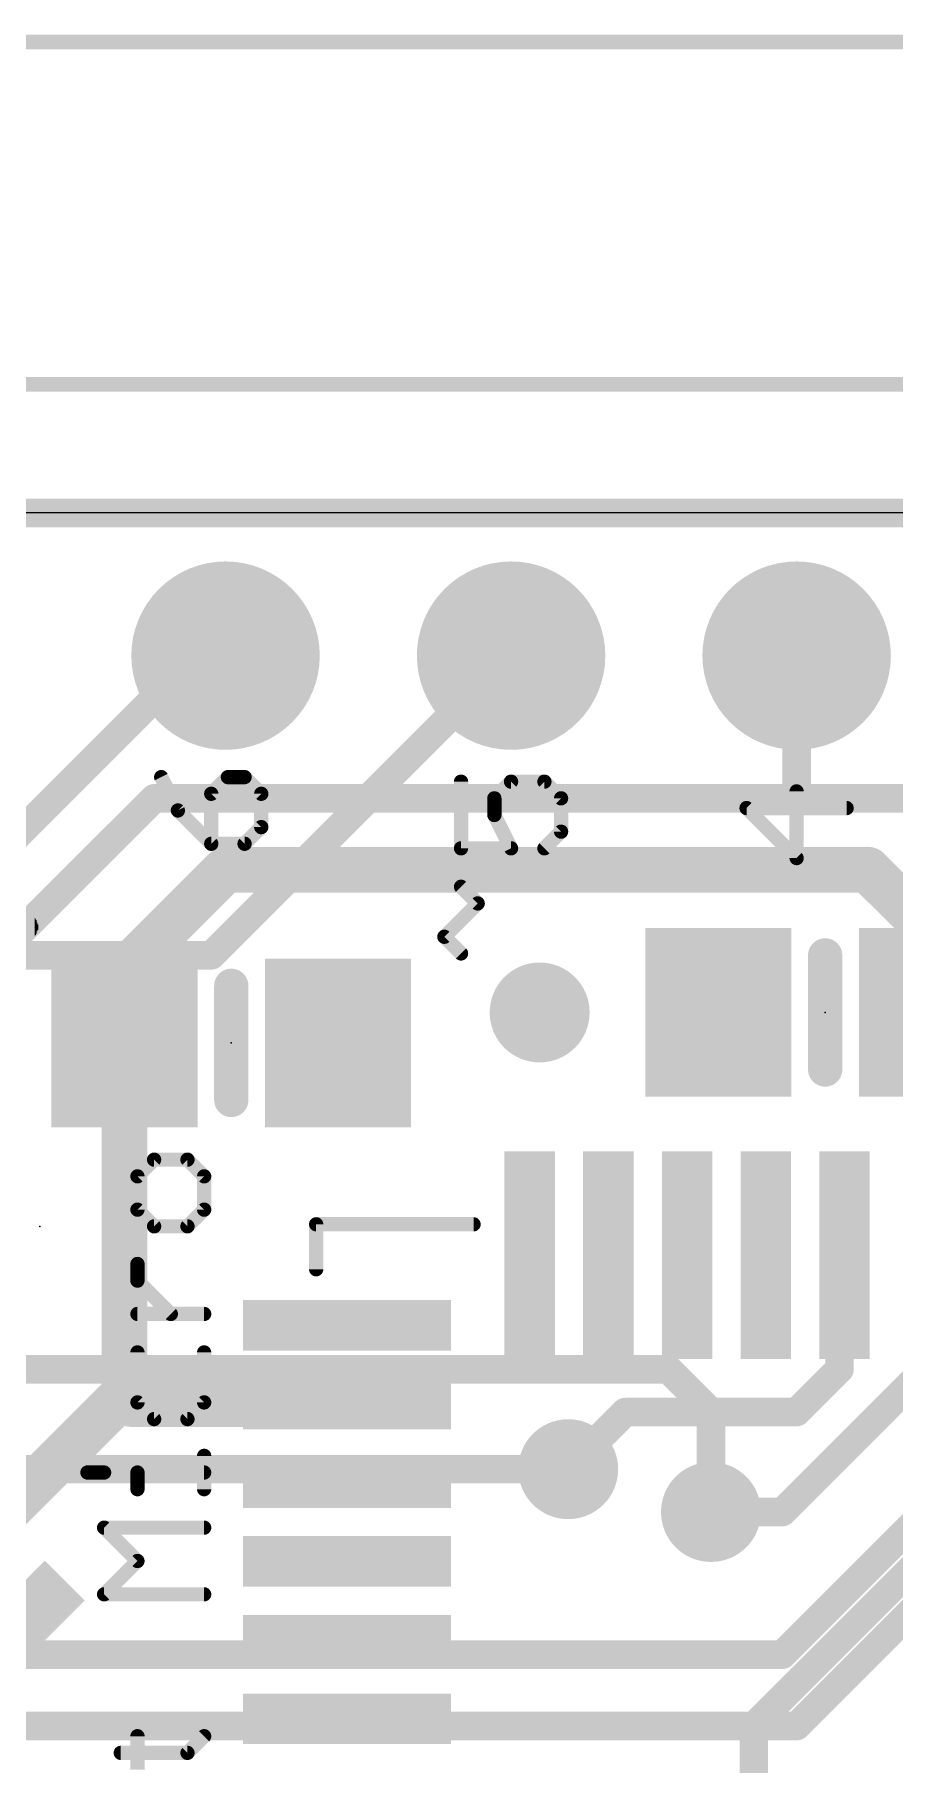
# Model space of a CAD drawing. Extents: x -10.9 to 50.9, y -4.8 to 29.4.
# Drawn here: x 30.05 to 37.7, y 11.72 to 27.12 of the extents above; entities that cross this region are included whole.
import ezdxf

# ---------------------------------------------------------------- set-up
doc = ezdxf.new("R2010")
doc.units = 0
for name, color, linetype in [('1', 12, 'CONTINUOUS'), ('16', 132, 'CONTINUOUS'), ('17', 110, 'CONTINUOUS'), ('18', 110, 'CONTINUOUS'), ('20', 53, 'CONTINUOUS'), ('21', 40, 'CONTINUOUS'), ('23', 40, 'CONTINUOUS'), ('47', 253, 'CONTINUOUS')]:
    doc.layers.add(name, color=color, linetype=linetype)

# ---------------------------------------------------------------- blocks, each defined once
blk = doc.blocks.new('RECT')
blk.add_solid([(-0.5, -0.5), (0.5, -0.5), (-0.5, 0.5), (0.5, 0.5)])
blk = doc.blocks.new('ROUNDP')
at = {"const_width": 0.5}
blk.add_lwpolyline([(0, -0.25, 1), (0, 0.25, 1), (0, -0.25)], format="xyb", dxfattribs=at)
blk = doc.blocks.new('ROUNDV')
at = {"const_width": 0.5}
blk.add_lwpolyline([(0, -0.25, 1), (0, 0.25, 1), (0, -0.25)], format="xyb", dxfattribs=at)

msp = doc.modelspace()

# ---------------------------------------------------------------- linework, layer by layer
at = {"layer": '1'}
for points, const_width in [([(46.355, 22.86), (-0.254, 22.86)], 0.254), ([(29.083, 19.177), (31.496, 21.59)], 0.254), ([(31.496, 21.59), (31.75, 21.59)], 0.254), ([(36.83, 21.59), (36.83, 20.32)], 0.254), ([(29.591, 18.796), (31.115, 20.32)], 0.254), ([(31.115, 20.32), (36.83, 20.32)], 0.254), ([(36.83, 20.32), (39.624, 20.32)], 0.254), ([(31.75, 19.685), (30.851, 18.786)], 0.4064), ([(37.465, 19.685), (31.75, 19.685)], 0.4064), ([(38.034, 19.116), (37.465, 19.685)], 0.4064), ([(30.851, 18.786), (30.851, 18.144)], 0.4064), ([(30.851, 18.144), (30.851, 15.0225)], 0.4064), ([(37.211, 16.21), (37.256, 16.255)], 0.254), ([(37.211, 15.24), (37.211, 16.21)], 0.254), ([(36.703, 13.97), (37.956, 15.223)], 0.254), ([(36.83, 14.859), (37.211, 15.24)], 0.254), ([(30.8377, 15.0093), (29.224, 13.3955)], 0.4064), ([(30.851, 15.0225), (30.8377, 15.0093)], 0.4064), ([(30.917, 14.93), (30.8377, 15.0093)], 0.4064), ([(32.831, 14.93), (30.917, 14.93)], 0.4064), ([(34.798, 14.351), (35.306, 14.859)], 0.254), ([(35.306, 14.859), (36.83, 14.859)], 0.254), ([(38.656, 14.272), (36.449, 12.065)], 0.254), ([(36.068, 13.97), (36.703, 13.97)], 0.254), ([(36.449, 12.065), (36.449, 8.636)], 0.254)]:
    msp.add_lwpolyline(points, dxfattribs=dict(at, const_width=const_width))
for points, const_width in [([(31.496, 21.6535, 1), (31.496, 21.5265)], 0.127), ([(31.5409, 21.5451, 1), (31.4511, 21.6349)], 0.127), ([(31.75, 21.5265, 1), (31.75, 21.6535)], 0.127), ([(36.8935, 21.59, 1), (36.7665, 21.59)], 0.127), ([(31.115, 20.3835, 1), (31.115, 20.2565)], 0.127), ([(31.1599, 20.2751, 1), (31.0701, 20.3649)], 0.127), ([(36.83, 20.3835, 1), (36.83, 20.2565)], 0.127), ([(36.7665, 20.32, 1), (36.8935, 20.32)], 0.127), ([(36.83, 20.2565, 1), (36.83, 20.3835)], 0.127), ([(31.75, 19.7866, 1), (31.75, 19.5834)], 0.2032), ([(31.8218, 19.6132, 1), (31.6782, 19.7568)], 0.2032), ([(37.5368, 19.7568, 1), (37.3932, 19.6132)], 0.2032), ([(37.465, 19.5834, 1), (37.465, 19.7866)], 0.2032), ([(30.9526, 18.786, 1), (30.7494, 18.786)], 0.2032), ([(30.7792, 18.8578, 1), (30.9228, 18.7142)], 0.2032), ([(30.9526, 18.144, 1), (30.7494, 18.144)], 0.2032), ([(30.7494, 18.144, 1), (30.9526, 18.144)], 0.2032), ([(37.2745, 16.21, 1), (37.1475, 16.21)], 0.127), ([(37.1661, 16.2549, 1), (37.2559, 16.1651)], 0.127), ([(37.3009, 16.2101, 1), (37.2111, 16.2999)], 0.127), ([(37.1475, 15.24, 1), (37.2745, 15.24)], 0.127), ([(37.2559, 15.1951, 1), (37.1661, 15.2849)], 0.127), ([(30.9096, 15.0811, 1), (30.7659, 14.9374)], 0.2032), ([(30.7659, 15.0811, 1), (30.9096, 14.9374)], 0.2032), ([(30.7494, 15.0225, 1), (30.9526, 15.0225)], 0.2032), ([(30.9096, 14.9374, 1), (30.7659, 15.0811)], 0.2032), ([(30.9228, 14.9507, 1), (30.7792, 15.0944)], 0.2032), ([(30.917, 15.0316, 1), (30.917, 14.8284)], 0.2032), ([(30.8452, 14.8582, 1), (30.9888, 15.0018)], 0.2032), ([(32.831, 14.8284, 1), (32.831, 15.0316)], 0.2032), ([(35.306, 14.9225, 1), (35.306, 14.7955)], 0.127), ([(35.3509, 14.8141, 1), (35.2611, 14.9039)], 0.127), ([(36.7851, 14.9039, 1), (36.8749, 14.8141)], 0.127), ([(36.83, 14.7955, 1), (36.83, 14.9225)], 0.127), ([(34.7531, 14.3959, 1), (34.8429, 14.3061)], 0.127), ([(36.068, 14.0335, 1), (36.068, 13.9065)], 0.127), ([(36.6581, 14.0149, 1), (36.7479, 13.9251)], 0.127), ([(36.703, 13.9065, 1), (36.703, 14.0335)], 0.127), ([(36.5125, 12.065, 1), (36.3855, 12.065)], 0.127), ([(36.4041, 12.1099, 1), (36.4939, 12.0201)], 0.127)]:
    msp.add_lwpolyline(points, format="xyb", dxfattribs=dict(at, const_width=const_width))
at = {"layer": '16', "const_width": 0.254}
for points in [[(46.355, 22.86), (-0.127, 22.86)], [(31.623, 18.923), (34.29, 21.59)], [(26.416, 18.923), (31.623, 18.923)], [(36.83, 12.065), (41.91, 17.145)], [(36.703, 12.7), (39.37, 15.367)], [(29.337, 15.24), (35.687, 15.24)], [(35.687, 15.24), (36.068, 14.859)], [(36.068, 14.859), (36.068, 13.97)], [(26.67, 14.351), (34.798, 14.351)], [(27.305, 12.7), (36.703, 12.7)], [(27.813, 12.065), (36.83, 12.065)]]:
    msp.add_lwpolyline(points, dxfattribs=at)
at = {"layer": '16', "const_width": 0.127}
for points in [[(34.3349, 21.5451, 1), (34.2451, 21.6349)], [(31.5781, 18.9679, 1), (31.6679, 18.8781)], [(31.623, 18.8595, 1), (31.623, 18.9865)], [(35.7319, 15.2849, 1), (35.6421, 15.1951)], [(35.687, 15.1765, 1), (35.687, 15.3035)], [(36.1315, 14.859, 1), (36.0045, 14.859)], [(36.0231, 14.8141, 1), (36.1129, 14.9039)], [(34.798, 14.2875, 1), (34.798, 14.4145)], [(36.0045, 13.97, 1), (36.1315, 13.97)], [(36.6581, 12.7449, 1), (36.7479, 12.6551)], [(36.703, 12.6365, 1), (36.703, 12.7635)], [(36.7851, 12.1099, 1), (36.8749, 12.0201)], [(36.83, 12.0015, 1), (36.83, 12.1285)]]:
    msp.add_lwpolyline(points, format="xyb", dxfattribs=at)
at = {"layer": '20'}
msp.add_line((48.26, 22.86), (2.54, 22.86), dxfattribs=at)
at = {"layer": '21'}
for points, const_width in [([(31.1777, 20.5089), (31.326, 20.2123)], 0.127), ([(31.7709, 20.5089), (31.6226, 20.3606)], 0.127), ([(31.9192, 20.5089), (31.7709, 20.5089)], 0.127), ([(32.0675, 20.3606), (31.9192, 20.5089)], 0.127), ([(33.8447, 20.4687), (33.8447, 19.8755)], 0.127), ([(34.1413, 20.3204), (34.2896, 20.4687)], 0.127), ([(34.2896, 20.4687), (34.5862, 20.4687)], 0.127), ([(34.5862, 20.4687), (34.7345, 20.3204)], 0.127), ([(31.6226, 20.3606), (31.6226, 19.9157)], 0.127), ([(32.0675, 20.064), (32.0675, 20.3606)], 0.127), ([(34.1413, 20.1721), (34.1413, 20.3204)], 0.127), ([(34.7345, 20.3204), (34.7345, 20.0238)], 0.127), ([(36.8296, 19.7887), (36.8296, 20.3819)], 0.127), ([(31.326, 20.2123), (31.6226, 19.9157)], 0.127), ([(34.2896, 19.8755), (34.1413, 20.1721)], 0.127), ([(37.2745, 20.2336), (36.3847, 20.2336)], 0.127), ([(36.3847, 20.2336), (36.8296, 19.7887)], 0.127), ([(31.9192, 19.9157), (32.0675, 20.064)], 0.127), ([(34.7345, 20.0238), (34.5862, 19.8755)], 0.127), ([(31.6226, 19.9157), (31.9192, 19.9157)], 0.127), ([(33.8447, 19.8755), (34.2896, 19.8755)], 0.127), ([(33.993, 19.3849), (33.8447, 19.5332)], 0.127), ([(33.6964, 19.0883), (33.993, 19.3849)], 0.127), ([(33.8447, 18.94), (33.6964, 19.0883)], 0.127), ([(37.084, 17.907), (37.084, 18.923)], 0.3048), ([(31.801, 18.652), (31.801, 17.636)], 0.3048), ([(31.1146, 17.105), (30.9663, 16.9567)], 0.127), ([(31.4112, 17.105), (31.1146, 17.105)], 0.127), ([(31.5595, 16.9567), (31.4112, 17.105)], 0.127), ([(30.9663, 16.9567), (30.9663, 16.6601)], 0.127), ([(31.5595, 16.6601), (31.5595, 16.9567)], 0.127), ([(30.9663, 16.6601), (31.1146, 16.5118)], 0.127), ([(31.4112, 16.5118), (31.5595, 16.6601)], 0.127), ([(31.1146, 16.5118), (31.4112, 16.5118)], 0.127), ([(33.956, 16.53), (32.556, 16.53)], 0.127), ([(32.556, 16.53), (32.556, 16.13)], 0.127), ([(30.9663, 16.0288), (30.9663, 16.1771)], 0.127), ([(31.2629, 15.7322), (30.9663, 16.0288)], 0.127), ([(31.5595, 15.7322), (30.9663, 15.7322)], 0.127), ([(30.9663, 15.3899), (30.9663, 14.945)], 0.127), ([(31.5595, 14.945), (31.5595, 15.3899)], 0.127), ([(30.9663, 14.945), (31.1146, 14.7967)], 0.127), ([(31.4112, 14.7967), (31.5595, 14.945)], 0.127), ([(31.1146, 14.7967), (31.4112, 14.7967)], 0.127), ([(31.5595, 14.173), (31.5595, 14.4696)], 0.127), ([(30.5214, 14.3213), (30.6697, 14.3213)], 0.127), ([(30.9663, 14.173), (30.9663, 14.3213)], 0.127), ([(30.9663, 14.3213), (31.5595, 14.3213)], 0.127), ([(30.9663, 13.5341), (30.6697, 13.8307)], 0.127), ([(30.6697, 13.8307), (31.5595, 13.8307)], 0.127), ([(30.6697, 13.2375), (30.9663, 13.5341)], 0.127), ([(31.5595, 13.2375), (30.6697, 13.2375)], 0.127), ([(30.9663, 11.6783), (30.9663, 11.9749)], 0.127), ([(31.4112, 11.8266), (31.5595, 11.9749)], 0.127), ([(30.818, 11.8266), (31.4112, 11.8266)], 0.127)]:
    msp.add_lwpolyline(points, dxfattribs=dict(at, const_width=const_width))
for points, const_width in [([(31.2061, 20.5231, 1), (31.1493, 20.4947)], 0.0635), ([(31.7709, 20.5407, 1), (31.7709, 20.4772)], 0.0635), ([(31.7934, 20.4865, 1), (31.7485, 20.5314)], 0.0635), ([(31.9417, 20.5314, 1), (31.8968, 20.4865)], 0.0635), ([(31.9192, 20.4772, 1), (31.9192, 20.5407)], 0.0635), ([(33.8765, 20.4687, 1), (33.813, 20.4687)], 0.0635), ([(34.2896, 20.5004, 1), (34.2896, 20.4369)], 0.0635), ([(34.3121, 20.4462, 1), (34.2672, 20.4911)], 0.0635), ([(34.6087, 20.4911, 1), (34.5638, 20.4462)], 0.0635), ([(34.5862, 20.4369, 1), (34.5862, 20.5004)], 0.0635), ([(31.6544, 20.3606, 1), (31.5909, 20.3606)], 0.0635), ([(31.6002, 20.3831, 1), (31.6451, 20.3382)], 0.0635), ([(32.0993, 20.3606, 1), (32.0358, 20.3606)], 0.0635), ([(32.045, 20.3382, 1), (32.09, 20.3831)], 0.0635), ([(34.1731, 20.3204, 1), (34.1096, 20.3204)], 0.0635), ([(34.1189, 20.3428, 1), (34.1638, 20.2979)], 0.0635), ([(34.7663, 20.3204, 1), (34.7028, 20.3204)], 0.0635), ([(34.712, 20.2979, 1), (34.757, 20.3428)], 0.0635), ([(36.8614, 20.3819, 1), (36.7979, 20.3819)], 0.0635), ([(31.3485, 20.2348, 1), (31.3036, 20.1899)], 0.0635), ([(31.2976, 20.1981, 1), (31.3544, 20.2265)], 0.0635), ([(34.1697, 20.1863, 1), (34.1129, 20.1579)], 0.0635), ([(34.1096, 20.1721, 1), (34.1731, 20.1721)], 0.0635), ([(36.3847, 20.2654, 1), (36.3847, 20.2019)], 0.0635), ([(36.4072, 20.2561, 1), (36.3623, 20.2112)], 0.0635), ([(37.2745, 20.2019, 1), (37.2745, 20.2654)], 0.0635), ([(32.0358, 20.064, 1), (32.0993, 20.064)], 0.0635), ([(32.09, 20.0416, 1), (32.045, 20.0865)], 0.0635), ([(34.7028, 20.0238, 1), (34.7663, 20.0238)], 0.0635), ([(34.757, 20.0013, 1), (34.712, 20.0462)], 0.0635), ([(31.6226, 19.9475, 1), (31.6226, 19.884)], 0.0635), ([(31.5909, 19.9157, 1), (31.6544, 19.9157)], 0.0635), ([(31.6002, 19.8933, 1), (31.6451, 19.9382)], 0.0635), ([(31.8968, 19.9382, 1), (31.9417, 19.8933)], 0.0635), ([(31.9192, 19.884, 1), (31.9192, 19.9475)], 0.0635), ([(33.8447, 19.9073, 1), (33.8447, 19.8438)], 0.0635), ([(33.813, 19.8755, 1), (33.8765, 19.8755)], 0.0635), ([(34.2612, 19.8613, 1), (34.318, 19.8897)], 0.0635), ([(34.2896, 19.8438, 1), (34.2896, 19.9073)], 0.0635), ([(34.5638, 19.898, 1), (34.6087, 19.853)], 0.0635), ([(36.7979, 19.7887, 1), (36.8614, 19.7887)], 0.0635), ([(36.8072, 19.7663, 1), (36.8521, 19.8112)], 0.0635), ([(33.8672, 19.5556, 1), (33.8223, 19.5107)], 0.0635), ([(34.0155, 19.3624, 1), (33.9706, 19.4073)], 0.0635), ([(33.9706, 19.3624, 1), (34.0155, 19.4073)], 0.0635), ([(33.7189, 19.1107, 1), (33.674, 19.0658)], 0.0635), ([(33.674, 19.1107, 1), (33.7189, 19.0658)], 0.0635), ([(33.8223, 18.9175, 1), (33.8672, 18.9624)], 0.0635), ([(37.1602, 18.923, 1), (37.0078, 18.923)], 0.1524), ([(31.8772, 18.652, 1), (31.7248, 18.652)], 0.1524), ([(37.0078, 17.907, 1), (37.1602, 17.907)], 0.1524), ([(31.7248, 17.636, 1), (31.8772, 17.636)], 0.1524), ([(31.1146, 17.1368, 1), (31.1146, 17.0733)], 0.0635), ([(31.1371, 17.0826, 1), (31.0922, 17.1275)], 0.0635), ([(31.4337, 17.1275, 1), (31.3888, 17.0826)], 0.0635), ([(31.4112, 17.0733, 1), (31.4112, 17.1368)], 0.0635), ([(30.9981, 16.9567, 1), (30.9346, 16.9567)], 0.0635), ([(30.9439, 16.9792, 1), (30.9888, 16.9343)], 0.0635), ([(31.5912, 16.9567, 1), (31.5278, 16.9567)], 0.0635), ([(31.537, 16.9343, 1), (31.582, 16.9792)], 0.0635), ([(30.9346, 16.6601, 1), (30.9981, 16.6601)], 0.0635), ([(30.9888, 16.6826, 1), (30.9439, 16.6377)], 0.0635), ([(31.5278, 16.6601, 1), (31.5912, 16.6601)], 0.0635), ([(31.582, 16.6377, 1), (31.537, 16.6826)], 0.0635), ([(31.1146, 16.5436, 1), (31.1146, 16.4801)], 0.0635), ([(31.0922, 16.4894, 1), (31.1371, 16.5343)], 0.0635), ([(31.3888, 16.5343, 1), (31.4337, 16.4894)], 0.0635), ([(31.4112, 16.4801, 1), (31.4112, 16.5436)], 0.0635), ([(32.556, 16.5617, 1), (32.556, 16.4983)], 0.0635), ([(32.5878, 16.53, 1), (32.5243, 16.53)], 0.0635), ([(33.956, 16.4983, 1), (33.956, 16.5617)], 0.0635), ([(30.9981, 16.1771, 1), (30.9346, 16.1771)], 0.0635), ([(32.5243, 16.13, 1), (32.5878, 16.13)], 0.0635), ([(30.9346, 16.0288, 1), (30.9981, 16.0288)], 0.0635), ([(30.9888, 16.0513, 1), (30.9439, 16.0064)], 0.0635), ([(30.9663, 15.764, 1), (30.9663, 15.7005)], 0.0635), ([(31.2405, 15.7098, 1), (31.2854, 15.7547)], 0.0635), ([(31.5595, 15.7005, 1), (31.5595, 15.764)], 0.0635), ([(30.9981, 15.3899, 1), (30.9346, 15.3899)], 0.0635), ([(31.5912, 15.3899, 1), (31.5278, 15.3899)], 0.0635), ([(30.9346, 14.945, 1), (30.9981, 14.945)], 0.0635), ([(30.9888, 14.9675, 1), (30.9439, 14.9226)], 0.0635), ([(31.5278, 14.945, 1), (31.5912, 14.945)], 0.0635), ([(31.582, 14.9226, 1), (31.537, 14.9675)], 0.0635), ([(31.1146, 14.8285, 1), (31.1146, 14.765)], 0.0635), ([(31.0922, 14.7743, 1), (31.1371, 14.8192)], 0.0635), ([(31.3888, 14.8192, 1), (31.4337, 14.7743)], 0.0635), ([(31.4112, 14.765, 1), (31.4112, 14.8285)], 0.0635), ([(31.5912, 14.4696, 1), (31.5278, 14.4696)], 0.0635), ([(30.5214, 14.3531, 1), (30.5214, 14.2896)], 0.0635), ([(30.6697, 14.2896, 1), (30.6697, 14.3531)], 0.0635), ([(30.9981, 14.3213, 1), (30.9346, 14.3213)], 0.0635), ([(30.9663, 14.3531, 1), (30.9663, 14.2896)], 0.0635), ([(31.5595, 14.2896, 1), (31.5595, 14.3531)], 0.0635), ([(30.9346, 14.173, 1), (30.9981, 14.173)], 0.0635), ([(31.5278, 14.173, 1), (31.5912, 14.173)], 0.0635), ([(30.6697, 13.8625, 1), (30.6697, 13.7989)], 0.0635), ([(30.6922, 13.8532, 1), (30.6473, 13.8082)], 0.0635), ([(31.5595, 13.7989, 1), (31.5595, 13.8625)], 0.0635), ([(30.9888, 13.5117, 1), (30.9439, 13.5566)], 0.0635), ([(30.9439, 13.5117, 1), (30.9888, 13.5566)], 0.0635), ([(30.6697, 13.2693, 1), (30.6697, 13.2058)], 0.0635), ([(30.6473, 13.26, 1), (30.6922, 13.2151)], 0.0635), ([(31.5595, 13.2058, 1), (31.5595, 13.2693)], 0.0635), ([(30.9981, 11.9749, 1), (30.9346, 11.9749)], 0.0635), ([(31.582, 11.9525, 1), (31.537, 11.9974)], 0.0635), ([(30.818, 11.8584, 1), (30.818, 11.7949)], 0.0635), ([(31.3888, 11.8491, 1), (31.4337, 11.8042)], 0.0635), ([(31.4112, 11.7949, 1), (31.4112, 11.8584)], 0.0635)]:
    msp.add_lwpolyline(points, format="xyb", dxfattribs=dict(at, const_width=const_width))
at = {"layer": '23'}
for p in [(37.084, 18.415), (31.801, 18.144), (30.099, 16.51)]:
    msp.add_point(p, dxfattribs=at)
at = {"layer": '47', "const_width": 0.13}
for points in [[(0.065, 27.051), (50.735, 27.051)], [(2.605, 24.003), (48.195, 24.003)]]:
    msp.add_lwpolyline(points, dxfattribs=at)

# ---------------------------------------------------------------- block references
at = {"layer": '1'}
for p, xscale, yscale, rotation in [((36.134, 18.415), 1.3, 1.5, 180), ((38.034, 18.415), 1.3, 1.5, 180), ((34.456, 16.255), 1.85, 0.45, 270), ((35.156, 16.255), 1.85, 0.45, 270), ((35.856, 16.255), 1.85, 0.45, 270), ((36.556, 16.255), 1.85, 0.45, 270), ((37.256, 16.255), 1.85, 0.45, 270), ((29.7896, 12.8298), 1.5, 0.5, 45)]:
    msp.add_blockref('RECT', p, dxfattribs=dict(at, xscale=xscale, yscale=yscale, rotation=rotation))
for p, xscale, yscale in [((30.851, 18.144), 1.3, 1.5), ((32.751, 18.144), 1.3, 1.5), ((32.831, 15.63), 1.85, 0.45), ((32.831, 14.93), 1.85, 0.45), ((32.831, 14.23), 1.85, 0.45), ((32.831, 13.53), 1.85, 0.45), ((32.831, 12.83), 1.85, 0.45), ((32.831, 12.13), 1.85, 0.45)]:
    msp.add_blockref('RECT', p, dxfattribs=dict(at, xscale=xscale, yscale=yscale))
at = {"layer": '17', "xscale": 1.6764, "yscale": 1.6764, "rotation": 90}
for p in [(31.75, 21.59), (31.75, 21.59), (34.29, 21.59), (34.29, 21.59), (36.83, 21.59), (36.83, 21.59)]:
    msp.add_blockref('ROUNDP', p, dxfattribs=at)
at = {"layer": '18', "xscale": 0.889, "yscale": 0.889}
for p in [(34.544, 18.415), (34.544, 18.415), (34.798, 14.351), (34.798, 14.351), (36.068, 13.97), (36.068, 13.97)]:
    msp.add_blockref('ROUNDV', p, dxfattribs=at)
at = {"layer": '21', "rotation": 90}
for p, xscale, yscale in [((30.0546, 19.177), 0.1588, 0.0063), ((30.0609, 19.1739), 0.1397, 0.0064), ((30.0673, 19.177), 0.1206, 0.0063), ((30.0736, 19.177), 0.0826, 0.0064), ((30.08, 19.1738), 0.0508, 0.0063)]:
    msp.add_blockref('RECT', p, dxfattribs=dict(at, xscale=xscale, yscale=yscale))

doc.saveas('drawing.dxf')
